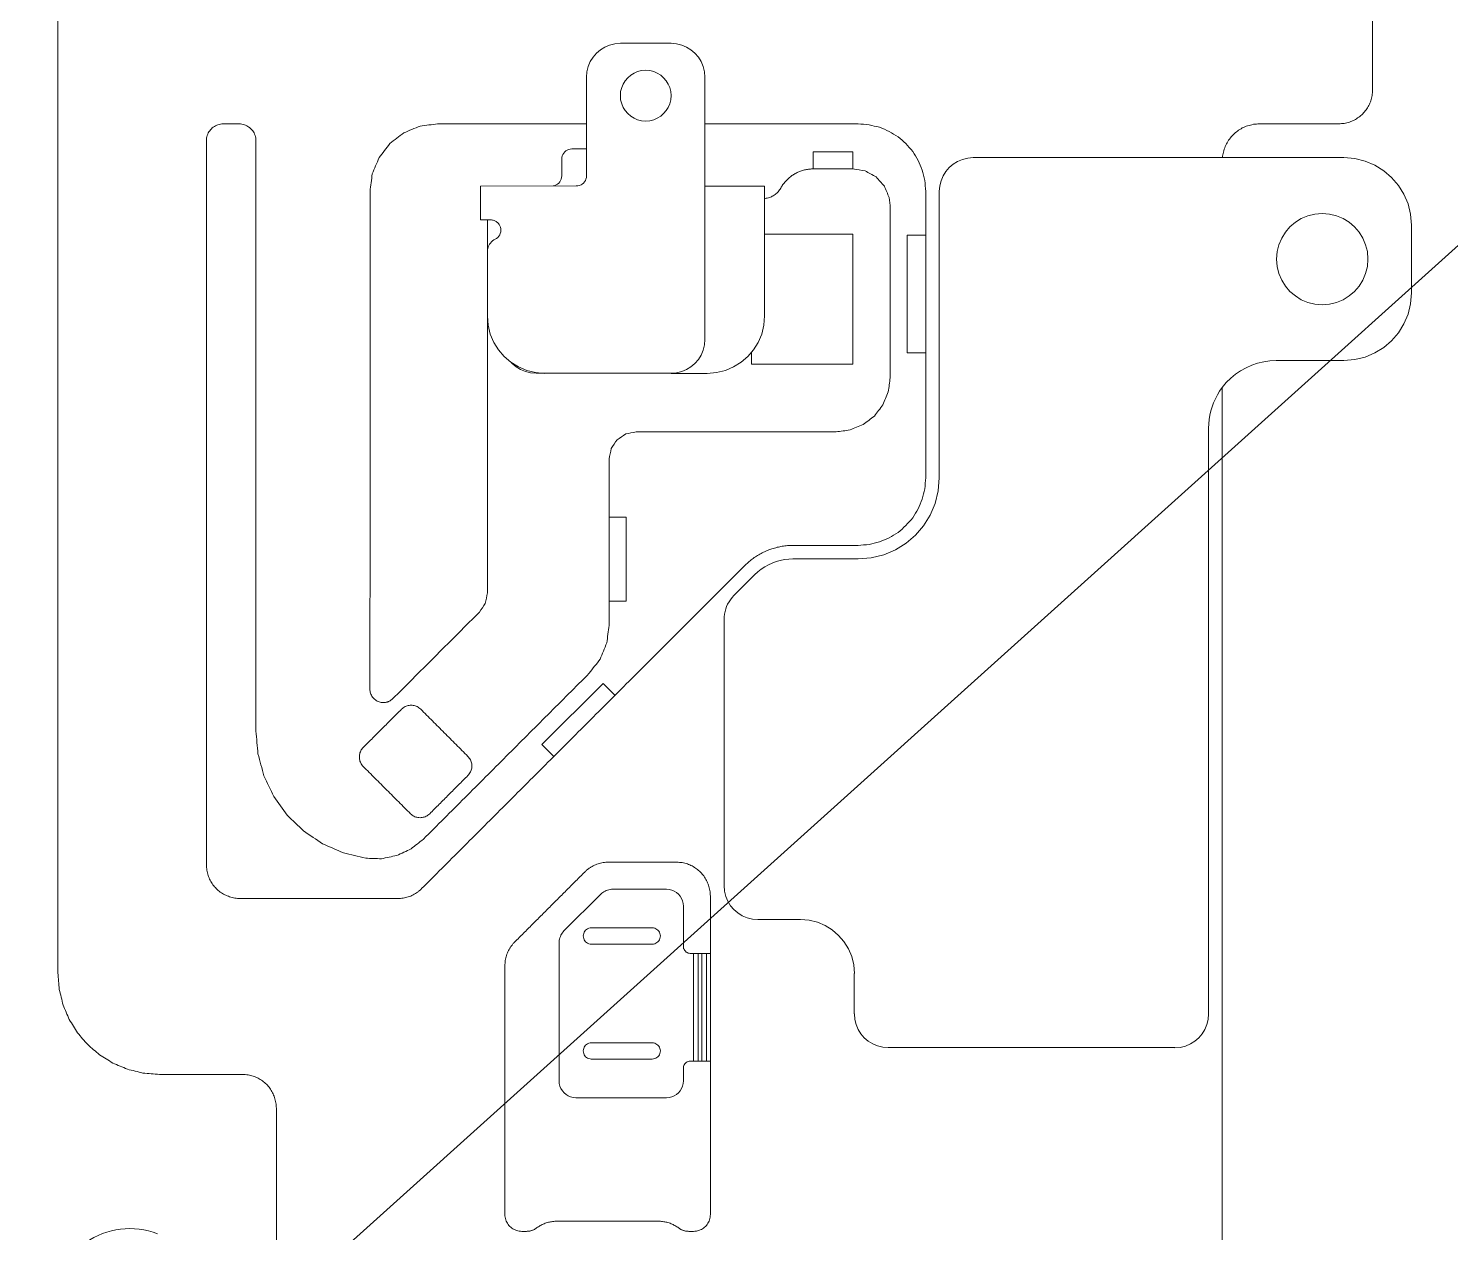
# Model space of a CAD drawing. Header units: millimetres. Extents: x 1863 to 2194, y 977 to 1295.
# Drawn here: x 1907.84 to 1928.87, y 999.12 to 1016.93 of the extents above; entities that cross this region are included whole.
import ezdxf

# ---------------------------------------------------------------- set-up
doc = ezdxf.new("R2010")
doc.units = ezdxf.units.MM
doc.layers.add('2', color=7, linetype='Continuous', true_color=0xffffff)
doc.layers.add('BMLJ', color=4, linetype='Continuous')
doc.layers.get('0').off()

# ---------------------------------------------------------------- blocks, each defined once
blk = doc.blocks.new('A$C1B9535D9')
at = {"layer": '2', "color": 35, "linetype": 'Continuous', "lineweight": 18}
for p, q in [((56.618, 28.413), (56.487, 28.332)), ((56.761, 28.474), (56.618, 28.413)), ((56.915, 28.511), (56.761, 28.474)), ((57.077, 28.525), (56.915, 28.511)), ((58.077, 28.525), (57.077, 28.525)), ((58.239, 28.511), (58.077, 28.525)), ((58.393, 28.474), (58.239, 28.511)), ((58.536, 28.413), (58.393, 28.474)), ((58.667, 28.332), (58.536, 28.413)), ((56.37, 28.231), (56.27, 28.115)), ((56.487, 28.332), (56.37, 28.231)), ((58.784, 28.231), (58.667, 28.332)), ((58.884, 28.115), (58.784, 28.231)), ((56.189, 27.984), (56.128, 27.84)), ((56.27, 28.115), (56.189, 27.984)), ((58.965, 27.984), (58.884, 28.115)), ((59.026, 27.84), (58.965, 27.984)), ((56.128, 27.84), (56.09, 27.686)), ((57.267, 27.805), (57.179, 27.75)), ((57.364, 27.846), (57.267, 27.805)), ((57.467, 27.872), (57.364, 27.846)), ((57.576, 27.881), (57.467, 27.872)), ((57.686, 27.872), (57.576, 27.881)), ((57.79, 27.846), (57.686, 27.872)), ((57.887, 27.805), (57.79, 27.846)), ((57.976, 27.75), (57.887, 27.805)), ((59.064, 27.686), (59.026, 27.84)), ((56.09, 27.686), (56.077, 27.524)), ((57.033, 27.604), (56.978, 27.515)), ((57.1, 27.682), (57.033, 27.604)), ((57.179, 27.75), (57.1, 27.682)), ((58.055, 27.682), (57.976, 27.75)), ((58.122, 27.604), (58.055, 27.682)), ((58.177, 27.515), (58.122, 27.604)), ((59.077, 27.524), (59.064, 27.686)), ((56.077, 27.524), (56.077, 22.042)), ((56.937, 27.418), (56.912, 27.314)), ((56.978, 27.515), (56.937, 27.418)), ((58.218, 27.418), (58.177, 27.515)), ((58.243, 27.314), (58.218, 27.418)), ((59.077, 26.524), (59.077, 27.524)), ((56.912, 27.314), (56.903, 27.205)), ((56.903, 27.205), (56.912, 27.096)), ((58.252, 27.205), (58.243, 27.314)), ((58.243, 27.096), (58.252, 27.205)), ((56.912, 27.096), (56.937, 26.992)), ((56.937, 26.992), (56.978, 26.895)), ((58.177, 26.895), (58.218, 26.992)), ((58.218, 26.992), (58.243, 27.096)), ((56.978, 26.895), (57.033, 26.807)), ((57.033, 26.807), (57.1, 26.728)), ((57.1, 26.728), (57.179, 26.66)), ((57.976, 26.66), (58.055, 26.728)), ((58.055, 26.728), (58.122, 26.807)), ((58.122, 26.807), (58.177, 26.895)), ((57.179, 26.66), (57.267, 26.605)), ((57.267, 26.605), (57.364, 26.564)), ((57.364, 26.564), (57.467, 26.538)), ((57.467, 26.538), (57.576, 26.529)), ((57.576, 26.529), (57.686, 26.538)), ((57.686, 26.538), (57.79, 26.564)), ((57.79, 26.564), (57.887, 26.605)), ((57.887, 26.605), (57.976, 26.66)), ((59.081, 26.431), (59.077, 26.524)), ((59.094, 26.339), (59.081, 26.431)), ((59.116, 26.249), (59.094, 26.339)), ((59.145, 26.162), (59.116, 26.249)), ((59.183, 26.078), (59.145, 26.162)), ((59.227, 25.998), (59.183, 26.078)), ((59.279, 25.922), (59.227, 25.998)), ((59.338, 25.851), (59.279, 25.922)), ((59.404, 25.785), (59.338, 25.851)), ((59.476, 25.726), (59.404, 25.785)), ((59.529, 25.688), (59.476, 25.726)), ((59.584, 25.655), (59.529, 25.688)), ((59.641, 25.625), (59.584, 25.655)), ((59.7, 25.599), (59.641, 25.625)), ((59.76, 25.576), (59.7, 25.599)), ((59.822, 25.558), (59.76, 25.576)), ((59.885, 25.544), (59.822, 25.558)), ((59.948, 25.533), (59.885, 25.544)), ((60.013, 25.527), (59.948, 25.533)), ((60.078, 25.525), (60.013, 25.527)), ((60.078, 25.525), (68.738, 25.525)), ((68.819, 25.518), (68.738, 25.525)), ((68.897, 25.5), (68.819, 25.518)), ((68.897, 25.5), (68.968, 25.469)), ((69.034, 25.429), (68.968, 25.469)), ((69.034, 25.429), (69.092, 25.379)), ((69.092, 25.379), (69.142, 25.321)), ((69.142, 25.321), (69.183, 25.255)), ((69.214, 25.183), (69.183, 25.255)), ((69.233, 25.106), (69.214, 25.183)), ((69.233, 25.106), (69.239, 25.026)), ((69.237, 25.026), (69.237, 20.787)), ((56.083, 21.962), (56.076, 22.042)), ((56.083, 21.962), (56.102, 21.885)), ((56.102, 21.885), (56.132, 21.813)), ((56.173, 21.748), (56.132, 21.813)), ((56.223, 21.69), (56.173, 21.748)), ((56.223, 21.69), (56.281, 21.64)), ((56.346, 21.599), (56.281, 21.64)), ((56.346, 21.599), (56.418, 21.569)), ((56.418, 21.569), (56.495, 21.55)), ((56.495, 21.55), (56.576, 21.543)), ((56.576, 21.543), (60.811, 21.543)), ((61.005, 21.527), (60.811, 21.543)), ((61.005, 21.527), (61.19, 21.482)), ((61.362, 21.409), (61.19, 21.482)), ((57.222, 21.066), (57.222, 21.342)), ((58.962, 21.342), (58.962, 21.066)), ((61.362, 21.409), (61.52, 21.311)), ((61.52, 21.311), (61.659, 21.191)), ((58.962, 21.066), (57.222, 21.066)), ((61.659, 21.191), (61.779, 21.051)), ((61.877, 20.894), (61.779, 21.051)), ((61.95, 20.721), (61.877, 20.894)), ((61.95, 20.721), (61.995, 20.537)), ((69.182, 20.558), (69.212, 20.629)), ((69.212, 20.629), (69.231, 20.706)), ((69.237, 20.787), (69.231, 20.706)), ((61.995, 20.537), (62.011, 20.342)), ((69.091, 20.434), (69.033, 20.384)), ((69.091, 20.434), (69.141, 20.492)), ((69.141, 20.492), (69.182, 20.558)), ((56.242, 20.266), (55.992, 20.266)), ((55.992, 20.266), (55.992, 19.675)), ((62.011, 19.378), (62.011, 20.342)), ((67.67, 20.133), (67.775, 20.198)), ((67.889, 20.247), (67.775, 20.198)), ((67.889, 20.247), (68.012, 20.277)), ((68.142, 20.288), (68.012, 20.277)), ((68.738, 20.285), (68.143, 20.285)), ((68.819, 20.294), (68.738, 20.288)), ((68.819, 20.294), (68.896, 20.313)), ((68.968, 20.343), (68.896, 20.313)), ((69.033, 20.384), (68.968, 20.343)), ((67.577, 20.053), (67.497, 19.96)), ((67.67, 20.133), (67.577, 20.053)), ((67.432, 19.855), (67.384, 19.74)), ((67.432, 19.855), (67.497, 19.96)), ((55.992, 19.675), (56.243, 19.675)), ((67.353, 19.617), (67.343, 19.488)), ((67.353, 19.617), (67.384, 19.74)), ((62.013, 19.316), (62.011, 19.378)), ((67.343, 18.859), (67.343, 19.488)), ((62.013, 19.316), (62.021, 19.253)), ((62.021, 19.253), (62.033, 19.191)), ((62.05, 19.131), (62.033, 19.191)), ((56.498, 18.96), (58.417, 18.96)), ((56.498, 18.076), (56.498, 18.96)), ((58.417, 18.96), (58.555, 18.949)), ((58.555, 18.949), (58.686, 18.917)), ((62.072, 19.073), (62.05, 19.131)), ((62.072, 19.073), (62.098, 19.016)), ((62.128, 18.961), (62.098, 19.016)), ((62.163, 18.909), (62.128, 18.961)), ((58.686, 18.917), (58.808, 18.865)), ((58.808, 18.865), (58.919, 18.796)), ((58.919, 18.796), (59.018, 18.711)), ((62.163, 18.909), (62.202, 18.86)), ((62.202, 18.86), (62.246, 18.812)), ((62.552, 18.505), (62.244, 18.811)), ((67.336, 18.778), (67.317, 18.701)), ((67.343, 18.859), (67.336, 18.778)), ((59.018, 18.711), (59.103, 18.613)), ((59.103, 18.613), (59.172, 18.501)), ((62.582, 18.479), (62.553, 18.506)), ((67.196, 18.506), (67.138, 18.456)), ((67.196, 18.506), (67.246, 18.564)), ((67.287, 18.63), (67.246, 18.564)), ((67.287, 18.63), (67.317, 18.701)), ((59.172, 18.501), (59.224, 18.379)), ((59.224, 18.379), (59.256, 18.249)), ((62.613, 18.454), (62.582, 18.479)), ((62.645, 18.433), (62.613, 18.454)), ((62.679, 18.413), (62.645, 18.433)), ((62.715, 18.397), (62.679, 18.413)), ((62.751, 18.384), (62.715, 18.397)), ((62.789, 18.374), (62.751, 18.384)), ((62.789, 18.374), (62.827, 18.366)), ((62.866, 18.362), (62.827, 18.366)), ((62.866, 18.362), (62.906, 18.36)), ((66.842, 18.36), (62.906, 18.36)), ((66.842, 18.36), (66.923, 18.367)), ((67, 18.386), (66.923, 18.367)), ((67.072, 18.416), (67, 18.386)), ((67.072, 18.416), (67.138, 18.456)), ((59.256, 18.249), (59.267, 18.111)), ((59.267, 18.111), (59.267, 17.576)), ((67.843, 17.858), (67.843, 18.158)), ((67.843, 18.098), (69.438, 18.098)), ((69.438, 18.158), (69.438, 17.858)), ((54.533, 17.93), (54.483, 17.871)), ((54.591, 17.98), (54.533, 17.93)), ((54.657, 18.02), (54.591, 17.98)), ((54.729, 18.051), (54.657, 18.02)), ((54.806, 18.07), (54.729, 18.051)), ((54.887, 18.076), (54.806, 18.07)), ((58.766, 18.076), (54.887, 18.076)), ((58.847, 18.07), (58.766, 18.076)), ((58.924, 18.051), (58.847, 18.07)), ((58.996, 18.02), (58.924, 18.051)), ((59.062, 17.98), (58.996, 18.02)), ((59.12, 17.93), (59.062, 17.98)), ((59.17, 17.871), (59.12, 17.93)), ((69.438, 18.03), (67.843, 18.03)), ((67.843, 17.978), (69.438, 17.978)), ((69.438, 17.91), (67.843, 17.91)), ((54.412, 17.734), (54.393, 17.657)), ((54.442, 17.806), (54.412, 17.734)), ((54.483, 17.871), (54.442, 17.806)), ((59.211, 17.806), (59.17, 17.871)), ((59.241, 17.734), (59.211, 17.806)), ((59.26, 17.657), (59.241, 17.734)), ((66.943, 17.657), (66.968, 17.686)), ((66.968, 17.686), (66.997, 17.711)), ((66.997, 17.711), (67.03, 17.731)), ((67.03, 17.731), (67.065, 17.747)), ((67.065, 17.747), (67.104, 17.756)), ((67.104, 17.756), (67.144, 17.759)), ((67.144, 17.759), (67.774, 17.759)), ((67.788, 17.77), (67.772, 17.764)), ((67.802, 17.778), (67.788, 17.77)), ((67.813, 17.788), (67.802, 17.778)), ((67.823, 17.8), (67.813, 17.788)), ((67.831, 17.813), (67.823, 17.8)), ((67.838, 17.827), (67.831, 17.813)), ((67.841, 17.842), (67.838, 17.827)), ((67.843, 17.858), (67.841, 17.842)), ((69.439, 17.842), (69.438, 17.858)), ((69.443, 17.827), (69.439, 17.842)), ((69.449, 17.813), (69.443, 17.827)), ((69.457, 17.8), (69.449, 17.813)), ((69.467, 17.788), (69.457, 17.8)), ((69.479, 17.778), (69.467, 17.788)), ((69.492, 17.77), (69.479, 17.778)), ((69.507, 17.764), (69.492, 17.77)), ((69.507, 17.759), (69.728, 17.759)), ((69.728, 17.759), (69.769, 17.756)), ((69.769, 17.756), (69.807, 17.747)), ((69.807, 17.747), (69.843, 17.731)), ((69.843, 17.731), (69.876, 17.711)), ((69.876, 17.711), (69.905, 17.686)), ((69.905, 17.686), (69.93, 17.657)), ((54.393, 17.657), (54.386, 17.576)), ((54.386, 17.576), (54.386, 16.827)), ((54.858, 17.423), (54.896, 17.466)), ((54.896, 17.466), (54.939, 17.504)), ((54.939, 17.504), (54.989, 17.534)), ((54.989, 17.534), (55.042, 17.557)), ((55.042, 17.557), (55.1, 17.571)), ((55.1, 17.571), (55.16, 17.576)), ((55.16, 17.576), (55.221, 17.571)), ((55.221, 17.571), (55.279, 17.557)), ((55.279, 17.557), (55.333, 17.534)), ((55.333, 17.534), (55.382, 17.504)), ((55.382, 17.504), (55.426, 17.466)), ((55.426, 17.466), (55.464, 17.423)), ((59.266, 17.576), (59.26, 17.657)), ((59.266, 15.711), (59.266, 17.576)), ((66.895, 17.509), (66.898, 17.55)), ((66.895, 16.715), (66.895, 17.509)), ((66.898, 17.55), (66.908, 17.588)), ((66.908, 17.588), (66.923, 17.624)), ((66.923, 17.624), (66.943, 17.657)), ((69.93, 17.657), (69.95, 17.624)), ((69.95, 17.624), (69.965, 17.588)), ((69.965, 17.588), (69.975, 17.55)), ((69.975, 17.55), (69.978, 17.509)), ((69.978, 17.509), (69.978, 16.17)), ((54.785, 17.201), (54.79, 17.262)), ((54.79, 17.262), (54.804, 17.32)), ((54.804, 17.32), (54.827, 17.373)), ((54.827, 17.373), (54.858, 17.423)), ((55.464, 17.423), (55.495, 17.373)), ((55.495, 17.373), (55.518, 17.32)), ((55.518, 17.32), (55.532, 17.262)), ((55.532, 17.262), (55.537, 17.201)), ((67.466, 17.298), (67.468, 17.317)), ((67.466, 16.397), (67.466, 17.298)), ((67.468, 17.317), (67.472, 17.336)), ((67.472, 17.336), (67.479, 17.353)), ((67.479, 17.353), (67.489, 17.368)), ((67.489, 17.368), (67.501, 17.382)), ((67.501, 17.382), (67.515, 17.394)), ((67.515, 17.394), (67.531, 17.404)), ((67.531, 17.404), (67.548, 17.412)), ((67.548, 17.412), (67.567, 17.416)), ((67.567, 17.416), (67.586, 17.418)), ((67.586, 17.418), (67.606, 17.416)), ((67.606, 17.416), (67.624, 17.412)), ((67.624, 17.412), (67.642, 17.404)), ((67.642, 17.404), (67.657, 17.394)), ((67.657, 17.394), (67.671, 17.382)), ((67.671, 17.382), (67.683, 17.368)), ((67.683, 17.368), (67.693, 17.353)), ((67.693, 17.353), (67.7, 17.336)), ((67.7, 17.336), (67.705, 17.317)), ((67.705, 17.317), (67.707, 17.298)), ((67.706, 17.298), (67.706, 16.397)), ((69.168, 17.317), (69.166, 17.298)), ((69.166, 17.298), (69.166, 16.397)), ((69.173, 17.336), (69.168, 17.317)), ((69.18, 17.353), (69.173, 17.336)), ((69.19, 17.368), (69.18, 17.353)), ((69.202, 17.382), (69.19, 17.368)), ((69.215, 17.394), (69.202, 17.382)), ((69.231, 17.404), (69.215, 17.394)), ((69.248, 17.412), (69.231, 17.404)), ((69.267, 17.416), (69.248, 17.412)), ((69.286, 17.418), (69.267, 17.416)), ((69.306, 17.416), (69.286, 17.418)), ((69.324, 17.412), (69.306, 17.416)), ((69.342, 17.404), (69.324, 17.412)), ((69.357, 17.394), (69.342, 17.404)), ((69.371, 17.382), (69.357, 17.394)), ((69.383, 17.368), (69.371, 17.382)), ((69.393, 17.353), (69.383, 17.368)), ((69.4, 17.336), (69.393, 17.353)), ((69.405, 17.317), (69.4, 17.336)), ((69.406, 17.298), (69.405, 17.317)), ((69.406, 16.397), (69.406, 17.298)), ((54.79, 17.14), (54.785, 17.201)), ((54.804, 17.082), (54.79, 17.14)), ((54.827, 17.029), (54.804, 17.082)), ((55.518, 17.082), (55.495, 17.029)), ((55.532, 17.14), (55.518, 17.082)), ((55.537, 17.201), (55.532, 17.14)), ((54.386, 16.827), (54.393, 16.745)), ((54.858, 16.98), (54.827, 17.029)), ((54.896, 16.936), (54.858, 16.98)), ((54.939, 16.899), (54.896, 16.936)), ((54.989, 16.868), (54.939, 16.899)), ((55.042, 16.846), (54.989, 16.868)), ((55.1, 16.831), (55.042, 16.846)), ((55.16, 16.827), (55.1, 16.831)), ((55.221, 16.831), (55.16, 16.827)), ((55.279, 16.846), (55.221, 16.831)), ((55.333, 16.868), (55.279, 16.846)), ((55.382, 16.899), (55.333, 16.868)), ((55.426, 16.936), (55.382, 16.899)), ((55.464, 16.98), (55.426, 16.936)), ((55.495, 17.029), (55.464, 16.98)), ((61.394, 16.66), (61.394, 16.911)), ((61.394, 16.911), (62.633, 16.911)), ((62.633, 16.911), (62.633, 16.66)), ((54.393, 16.745), (54.412, 16.668)), ((54.412, 16.668), (54.442, 16.596)), ((64.027, 16.747), (63.852, 16.571)), ((66.896, 16.695), (66.895, 16.715)), ((66.898, 16.675), (66.896, 16.695)), ((66.902, 16.656), (66.898, 16.675)), ((66.907, 16.637), (66.902, 16.656)), ((66.914, 16.619), (66.907, 16.637)), ((66.922, 16.601), (66.914, 16.619)), ((54.442, 16.596), (54.483, 16.531)), ((54.483, 16.531), (54.533, 16.472)), ((54.533, 16.472), (54.591, 16.422)), ((54.591, 16.422), (54.657, 16.382)), ((63.852, 16.571), (64.757, 15.664)), ((66.932, 16.584), (66.922, 16.601)), ((66.942, 16.568), (66.932, 16.584)), ((66.955, 16.552), (66.942, 16.568)), ((66.968, 16.538), (66.955, 16.552)), ((67.512, 15.993), (66.968, 16.538)), ((54.657, 16.382), (54.729, 16.351)), ((54.729, 16.351), (54.806, 16.332)), ((54.806, 16.332), (54.887, 16.326)), ((54.887, 16.326), (56.346, 16.326)), ((55.947, 16.11), (55.947, 16.326)), ((56.346, 16.326), (56.37, 16.324)), ((56.37, 16.324), (56.393, 16.318)), ((56.393, 16.318), (56.415, 16.309)), ((56.415, 16.309), (56.435, 16.297)), ((56.435, 16.297), (56.452, 16.282)), ((56.452, 16.282), (56.467, 16.264)), ((56.467, 16.264), (56.479, 16.245)), ((56.479, 16.245), (56.488, 16.223)), ((56.488, 16.223), (56.494, 16.2)), ((56.494, 16.2), (56.496, 16.175)), ((67.468, 16.378), (67.466, 16.397)), ((67.472, 16.359), (67.468, 16.378)), ((67.479, 16.342), (67.472, 16.359)), ((67.489, 16.327), (67.479, 16.342)), ((67.501, 16.313), (67.489, 16.327)), ((67.515, 16.301), (67.501, 16.313)), ((67.531, 16.291), (67.515, 16.301)), ((67.548, 16.284), (67.531, 16.291)), ((67.567, 16.28), (67.548, 16.284)), ((67.586, 16.278), (67.567, 16.28)), ((67.606, 16.28), (67.586, 16.278)), ((67.624, 16.284), (67.606, 16.28)), ((67.642, 16.291), (67.624, 16.284)), ((67.657, 16.301), (67.642, 16.291)), ((67.671, 16.313), (67.657, 16.301)), ((67.683, 16.327), (67.671, 16.313)), ((67.693, 16.342), (67.683, 16.327)), ((67.7, 16.359), (67.693, 16.342)), ((67.705, 16.378), (67.7, 16.359)), ((67.707, 16.397), (67.705, 16.378)), ((69.166, 16.397), (69.168, 16.378)), ((69.168, 16.378), (69.173, 16.359)), ((69.173, 16.359), (69.18, 16.342)), ((69.18, 16.342), (69.19, 16.327)), ((69.19, 16.327), (69.202, 16.313)), ((69.202, 16.313), (69.215, 16.301)), ((69.215, 16.301), (69.231, 16.291)), ((69.231, 16.291), (69.248, 16.284)), ((69.248, 16.284), (69.267, 16.28)), ((69.267, 16.28), (69.286, 16.278)), ((69.286, 16.278), (69.306, 16.28)), ((69.306, 16.28), (69.324, 16.284)), ((69.324, 16.284), (69.342, 16.291)), ((69.342, 16.291), (69.357, 16.301)), ((69.357, 16.301), (69.371, 16.313)), ((69.371, 16.313), (69.383, 16.327)), ((69.383, 16.327), (69.393, 16.342)), ((69.393, 16.342), (69.4, 16.359)), ((69.4, 16.359), (69.405, 16.378)), ((69.405, 16.378), (69.406, 16.397)), ((55.949, 16.086), (55.947, 16.11)), ((55.955, 16.062), (55.949, 16.086)), ((55.964, 16.041), (55.955, 16.062)), ((55.976, 16.021), (55.964, 16.041)), ((55.991, 16.004), (55.976, 16.021)), ((56.009, 15.989), (55.991, 16.004)), ((56.028, 15.977), (56.009, 15.989)), ((56.496, 16.175), (56.498, 14.76)), ((67.527, 15.98), (67.512, 15.993)), ((69.905, 15.994), (69.876, 15.969)), ((69.93, 16.023), (69.905, 15.994)), ((69.95, 16.055), (69.93, 16.023)), ((69.965, 16.091), (69.95, 16.055)), ((69.975, 16.129), (69.965, 16.091)), ((69.978, 16.17), (69.975, 16.129)), ((56.05, 15.967), (56.028, 15.977)), ((56.073, 15.962), (56.05, 15.967)), ((56.098, 15.96), (56.073, 15.962)), ((56.347, 15.96), (56.098, 15.96)), ((56.372, 15.958), (56.347, 15.96)), ((56.395, 15.952), (56.372, 15.958)), ((56.416, 15.943), (56.395, 15.952)), ((56.436, 15.931), (56.416, 15.943)), ((56.454, 15.916), (56.436, 15.931)), ((56.469, 15.898), (56.454, 15.916)), ((56.481, 15.879), (56.469, 15.898)), ((56.49, 15.857), (56.481, 15.879)), ((56.496, 15.834), (56.49, 15.857)), ((64.757, 15.664), (64.934, 15.841)), ((67.542, 15.968), (67.527, 15.98)), ((67.559, 15.957), (67.542, 15.968)), ((67.576, 15.948), (67.559, 15.957)), ((67.594, 15.939), (67.576, 15.948)), ((67.612, 15.933), (67.594, 15.939)), ((67.631, 15.927), (67.612, 15.933)), ((67.65, 15.924), (67.631, 15.927)), ((67.67, 15.921), (67.65, 15.924)), ((67.689, 15.92), (67.67, 15.921)), ((69.728, 15.92), (67.689, 15.92)), ((69.769, 15.924), (69.728, 15.92)), ((69.807, 15.933), (69.769, 15.924)), ((69.843, 15.948), (69.807, 15.933)), ((69.876, 15.969), (69.843, 15.948)), ((59.224, 15.442), (59.256, 15.572)), ((59.256, 15.572), (59.267, 15.711)), ((59.266, 15.581), (59.26, 15.5)), ((59.266, 15.704), (59.266, 15.581)), ((59.211, 15.351), (59.17, 15.285)), ((59.172, 15.319), (59.224, 15.442)), ((59.241, 15.423), (59.211, 15.351)), ((59.26, 15.5), (59.241, 15.423)), ((59.018, 15.109), (59.103, 15.208)), ((59.103, 15.208), (59.172, 15.319)), ((59.12, 15.227), (59.11, 15.218)), ((59.17, 15.285), (59.12, 15.227)), ((56.998, 14.923), (57, 14.935)), ((57, 14.935), (57.002, 14.948)), ((57.002, 14.948), (57.006, 14.96)), ((57.006, 14.96), (57.01, 14.971)), ((57.01, 14.971), (57.016, 14.982)), ((57.016, 14.982), (57.022, 14.992)), ((57.022, 14.992), (57.029, 15.002)), ((57.029, 15.002), (57.036, 15.011)), ((57.036, 15.011), (57.044, 15.019)), ((57.044, 15.019), (57.053, 15.027)), ((57.053, 15.027), (57.063, 15.034)), ((57.063, 15.034), (57.073, 15.04)), ((57.073, 15.04), (57.083, 15.045)), ((57.083, 15.045), (57.106, 15.054)), ((57.106, 15.054), (57.129, 15.059)), ((57.129, 15.059), (57.153, 15.06)), ((57.153, 15.06), (57.176, 15.057)), ((57.176, 15.057), (57.198, 15.051)), ((57.198, 15.051), (57.219, 15.042)), ((57.219, 15.042), (57.238, 15.029)), ((57.238, 15.029), (57.256, 15.014)), ((57.256, 15.014), (57.271, 14.996)), ((57.271, 14.996), (57.283, 14.974)), ((57.283, 14.974), (57.294, 14.954)), ((57.294, 14.954), (57.307, 14.936)), ((57.307, 14.936), (57.322, 14.919)), ((58.686, 14.903), (58.808, 14.955)), ((58.808, 14.955), (58.919, 15.024)), ((58.919, 15.024), (59.018, 15.109)), ((56.498, 14.76), (56.997, 14.76)), ((56.997, 14.91), (56.998, 14.923)), ((56.997, 14.76), (56.997, 14.91)), ((56.998, 14.86), (56.997, 14.86)), ((57.322, 14.919), (57.339, 14.904)), ((57.339, 14.904), (57.357, 14.891)), ((57.357, 14.891), (57.376, 14.88)), ((57.376, 14.88), (57.397, 14.871)), ((57.397, 14.871), (57.418, 14.865)), ((57.418, 14.865), (57.44, 14.861)), ((57.44, 14.861), (57.463, 14.86)), ((57.463, 14.86), (58.417, 14.86)), ((58.417, 14.86), (58.555, 14.871)), ((58.555, 14.871), (58.686, 14.903))]:
    blk.add_line(p, q, dxfattribs=at)
blk.add_arc((73.064, 9.574), 1.15, 159.1582, 270, dxfattribs=at)
for points, degree in [([(55.077, 27.95), (42.859, 27.95)], 1), ([(55.158, 27.943), (55.131, 27.946), (55.104, 27.948), (55.077, 27.95)], 3), ([(55.235, 27.924), (55.209, 27.931), (55.183, 27.937), (55.158, 27.943)], 3), ([(55.306, 27.894), (55.282, 27.904), (55.259, 27.914), (55.235, 27.924)], 3), ([(55.372, 27.853), (55.35, 27.867), (55.328, 27.88), (55.306, 27.894)], 3), ([(55.43, 27.803), (55.411, 27.82), (55.391, 27.837), (55.372, 27.853)], 3), ([(55.48, 27.745), (55.464, 27.764), (55.447, 27.784), (55.43, 27.803)], 3), ([(55.521, 27.679), (55.507, 27.701), (55.494, 27.723), (55.48, 27.745)], 3), ([(55.551, 27.608), (55.541, 27.631), (55.531, 27.655), (55.521, 27.679)], 3), ([(55.57, 27.531), (55.564, 27.556), (55.558, 27.582), (55.551, 27.608)], 3), ([(55.577, 27.45), (55.575, 27.477), (55.573, 27.504), (55.57, 27.531)], 3), ([(55.577, 26.276), (55.577, 27.45)], 1), ([(55.584, 26.187), (55.582, 26.216), (55.579, 26.246), (55.577, 26.276)], 3), ([(55.605, 26.102), (55.598, 26.13), (55.591, 26.158), (55.584, 26.187)], 3), ([(55.638, 26.023), (55.627, 26.049), (55.616, 26.076), (55.605, 26.102)], 3), ([(55.683, 25.951), (55.668, 25.975), (55.653, 25.999), (55.638, 26.023)], 3), ([(55.738, 25.887), (55.719, 25.908), (55.701, 25.93), (55.683, 25.951)], 3), ([(55.802, 25.832), (55.78, 25.851), (55.759, 25.869), (55.738, 25.887)], 3), ([(55.874, 25.788), (55.85, 25.802), (55.826, 25.817), (55.802, 25.832)], 3), ([(55.953, 25.754), (55.926, 25.765), (55.9, 25.777), (55.874, 25.788)], 3), ([(56.037, 25.734), (56.009, 25.74), (55.981, 25.747), (55.953, 25.754)], 3), ([(56.077, 25.73), (56.064, 25.731), (56.051, 25.732), (56.037, 25.734)], 3), ([(73.209, 25.726), (59.475, 25.726)], 1), ([(56.26, 21.291), (56.213, 21.271), (56.165, 21.251), (56.117, 21.231)], 3), ([(56.414, 21.329), (56.363, 21.317), (56.312, 21.304), (56.26, 21.291)], 3), ([(56.576, 21.342), (56.522, 21.338), (56.468, 21.334), (56.414, 21.329)], 3), ([(60.811, 21.342), (56.576, 21.342)], 1), ([(60.973, 21.329), (60.919, 21.334), (60.865, 21.338), (60.811, 21.342)], 3), ([(61.127, 21.291), (61.076, 21.304), (61.025, 21.317), (60.973, 21.329)], 3), ([(61.271, 21.231), (61.223, 21.251), (61.175, 21.271), (61.127, 21.291)], 3), ([(55.87, 21.049), (55.836, 21.011), (55.803, 20.972), (55.77, 20.933)], 3), ([(55.986, 21.149), (55.947, 21.116), (55.909, 21.083), (55.87, 21.049)], 3), ([(56.117, 21.231), (56.073, 21.204), (56.03, 21.176), (55.986, 21.149)], 3), ([(61.402, 21.149), (61.358, 21.176), (61.314, 21.204), (61.271, 21.231)], 3), ([(61.518, 21.049), (61.479, 21.083), (61.441, 21.116), (61.402, 21.149)], 3), ([(61.618, 20.933), (61.585, 20.972), (61.552, 21.011), (61.518, 21.049)], 3), ([(55.77, 20.933), (55.743, 20.889), (55.716, 20.846), (55.689, 20.802)], 3), ([(61.699, 20.802), (61.672, 20.846), (61.645, 20.889), (61.618, 20.933)], 3), ([(55.628, 20.658), (55.615, 20.607), (55.603, 20.556), (55.59, 20.505)], 3), ([(55.689, 20.802), (55.668, 20.754), (55.648, 20.706), (55.628, 20.658)], 3), ([(56.273, 20.447), (56.302, 20.501), (56.332, 20.554), (56.361, 20.607)], 3), ([(56.361, 20.607), (56.407, 20.648), (56.452, 20.689), (56.497, 20.73)], 3), ([(56.497, 20.73), (56.554, 20.754), (56.61, 20.778), (56.667, 20.801)], 3), ([(56.667, 20.801), (56.792, 20.817)], 1), ([(56.792, 20.817), (59.332, 20.817)], 1), ([(59.332, 20.817), (59.401, 20.807), (59.47, 20.798), (59.54, 20.788)], 3), ([(59.54, 20.788), (59.604, 20.762), (59.668, 20.735), (59.732, 20.709)], 3), ([(59.732, 20.709), (59.788, 20.666), (59.843, 20.624), (59.898, 20.582)], 3), ([(61.76, 20.658), (61.74, 20.706), (61.72, 20.754), (61.699, 20.802)], 3), ([(61.798, 20.505), (61.785, 20.556), (61.773, 20.607), (61.76, 20.658)], 3), ([(55.59, 20.505), (55.586, 20.451), (55.581, 20.396), (55.577, 20.342)], 3), ([(56.242, 20.266), (56.253, 20.327), (56.263, 20.387), (56.273, 20.447)], 3), ([(59.898, 20.582), (59.94, 20.527), (59.983, 20.471), (60.025, 20.416)], 3), ([(60.025, 20.416), (60.051, 20.352), (60.078, 20.287), (60.104, 20.223)], 3), ([(61.811, 20.342), (61.807, 20.396), (61.802, 20.451), (61.798, 20.505)], 3), ([(55.577, 20.342), (55.577, 18.076)], 1), ([(56.242, 19.681), (56.242, 20.266)], 1), ([(57.21, 20.266), (59.132, 20.266)], 1), ([(57.21, 18.96), (57.21, 20.266)], 1), ([(59.132, 20.266), (59.132, 18.766)], 1), ([(60.104, 20.223), (60.114, 20.154), (60.123, 20.085), (60.132, 20.017)], 3), ([(61.811, 19.378), (61.811, 20.342)], 1), ([(60.132, 20.017), (60.132, 17.06)], 1), ([(56.246, 19.621), (56.245, 19.641), (56.243, 19.661), (56.242, 19.681)], 3), ([(56.255, 19.563), (56.252, 19.582), (56.249, 19.602), (56.246, 19.621)], 3), ([(56.271, 19.506), (56.265, 19.525), (56.26, 19.544), (56.255, 19.563)], 3), ([(56.292, 19.452), (56.285, 19.47), (56.278, 19.488), (56.271, 19.506)], 3), ([(56.319, 19.401), (56.31, 19.418), (56.301, 19.435), (56.292, 19.452)], 3), ([(56.351, 19.352), (56.34, 19.368), (56.329, 19.384), (56.319, 19.401)], 3), ([(56.388, 19.307), (56.376, 19.322), (56.363, 19.337), (56.351, 19.352)], 3), ([(61.814, 19.299), (61.813, 19.325), (61.812, 19.352), (61.811, 19.378)], 3), ([(56.43, 19.266), (56.416, 19.28), (56.402, 19.293), (56.388, 19.307)], 3), ([(56.476, 19.229), (56.461, 19.242), (56.445, 19.254), (56.43, 19.266)], 3), ([(56.527, 19.198), (56.51, 19.208), (56.493, 19.219), (56.476, 19.229)], 3), ([(56.555, 19.181), (56.545, 19.186), (56.536, 19.192), (56.527, 19.198)], 3), ([(56.58, 19.161), (56.571, 19.167), (56.563, 19.174), (56.555, 19.181)], 3), ([(56.603, 19.139), (56.595, 19.146), (56.587, 19.153), (56.58, 19.161)], 3), ([(56.623, 19.114), (56.616, 19.122), (56.609, 19.13), (56.603, 19.139)], 3), ([(61.824, 19.221), (61.82, 19.247), (61.817, 19.273), (61.814, 19.299)], 3), ([(61.839, 19.144), (61.834, 19.169), (61.829, 19.195), (61.824, 19.221)], 3), ([(61.86, 19.068), (61.853, 19.094), (61.846, 19.119), (61.839, 19.144)], 3), ([(56.64, 19.088), (56.634, 19.097), (56.629, 19.105), (56.623, 19.114)], 3), ([(56.655, 19.06), (56.65, 19.069), (56.645, 19.078), (56.64, 19.088)], 3), ([(56.666, 19.03), (56.663, 19.04), (56.659, 19.05), (56.655, 19.06)], 3), ([(56.675, 18.999), (56.672, 19.01), (56.669, 19.02), (56.666, 19.03)], 3), ([(56.68, 18.968), (56.678, 18.978), (56.677, 18.989), (56.675, 18.999)], 3), ([(56.681, 18.96), (56.68, 18.963), (56.68, 18.965), (56.68, 18.968)], 3), ([(61.887, 18.995), (61.878, 19.02), (61.869, 19.044), (61.86, 19.068)], 3), ([(61.92, 18.924), (61.909, 18.948), (61.898, 18.972), (61.887, 18.995)], 3), ([(59.132, 18.766), (58.954, 18.766)], 1), ([(61.958, 18.856), (61.946, 18.879), (61.933, 18.901), (61.92, 18.924)], 3), ([(62.002, 18.791), (61.987, 18.812), (61.973, 18.834), (61.958, 18.856)], 3), ([(62.051, 18.729), (62.034, 18.749), (62.018, 18.77), (62.002, 18.791)], 3), ([(62.104, 18.671), (62.086, 18.69), (62.068, 18.709), (62.051, 18.729)], 3), ([(66.886, 13.888), (62.104, 18.671)], 1), ([(66.765, 18.102), (66.743, 18.089), (66.721, 18.075), (66.699, 18.062)], 3), ([(66.837, 18.132), (66.813, 18.122), (66.789, 18.112), (66.765, 18.102)], 3), ([(66.914, 18.151), (66.888, 18.145), (66.862, 18.139), (66.837, 18.132)], 3), ([(66.995, 18.158), (66.968, 18.156), (66.941, 18.154), (66.914, 18.151)], 3), ([(71.704, 18.158), (66.995, 18.158)], 1), ([(71.744, 18.155), (71.731, 18.156), (71.717, 18.157), (71.704, 18.158)], 3), ([(71.783, 18.145), (71.77, 18.148), (71.757, 18.152), (71.744, 18.155)], 3), ([(71.819, 18.13), (71.807, 18.135), (71.795, 18.14), (71.783, 18.145)], 3), ([(71.851, 18.11), (71.84, 18.117), (71.83, 18.124), (71.819, 18.13)], 3), ([(71.88, 18.085), (71.871, 18.094), (71.861, 18.102), (71.851, 18.11)], 3), ([(71.905, 18.056), (71.897, 18.066), (71.889, 18.076), (71.88, 18.085)], 3), ([(66.551, 17.888), (66.541, 17.865), (66.531, 17.841), (66.52, 17.817)], 3), ([(66.591, 17.954), (66.578, 17.932), (66.564, 17.91), (66.551, 17.888)], 3), ([(66.641, 18.012), (66.625, 17.993), (66.608, 17.973), (66.591, 17.954)], 3), ([(66.699, 18.062), (66.68, 18.045), (66.661, 18.029), (66.641, 18.012)], 3), ([(71.926, 18.024), (71.919, 18.035), (71.912, 18.046), (71.905, 18.056)], 3), ([(71.941, 17.988), (71.936, 18), (71.931, 18.012), (71.926, 18.024)], 3), ([(71.95, 17.95), (71.947, 17.963), (71.944, 17.975), (71.941, 17.988)], 3), ([(71.954, 17.91), (71.952, 17.923), (71.951, 17.936), (71.95, 17.95)], 3), ([(71.954, 17.837), (71.954, 17.91)], 1), ([(66.501, 17.74), (66.499, 17.713), (66.497, 17.686), (66.495, 17.659)], 3), ([(66.52, 17.817), (66.514, 17.791), (66.508, 17.766), (66.501, 17.74)], 3), ([(71.885, 17.661), (71.891, 17.67), (71.897, 17.679), (71.904, 17.688)], 3), ([(71.904, 17.688), (71.907, 17.692), (71.91, 17.697), (71.913, 17.701)], 3), ([(71.913, 17.701), (71.916, 17.706), (71.918, 17.71), (71.921, 17.715)], 3), ([(71.921, 17.715), (71.924, 17.719), (71.926, 17.724), (71.929, 17.729)], 3), ([(71.929, 17.729), (71.931, 17.734), (71.933, 17.739), (71.935, 17.744)], 3), ([(71.935, 17.744), (71.937, 17.749), (71.939, 17.753), (71.941, 17.758)], 3), ([(71.941, 17.758), (71.942, 17.764), (71.944, 17.769), (71.945, 17.774)], 3), ([(71.945, 17.774), (71.947, 17.779), (71.948, 17.784), (71.949, 17.789)], 3), ([(71.949, 17.789), (71.95, 17.795), (71.951, 17.8), (71.951, 17.805)], 3), ([(71.951, 17.805), (71.952, 17.81), (71.952, 17.816), (71.953, 17.821)], 3), ([(71.953, 17.821), (71.953, 17.826), (71.953, 17.832), (71.954, 17.837)], 3), ([(66.495, 17.659), (66.495, 16.653)], 1), ([(71.808, 17.452), (71.81, 17.463), (71.811, 17.474), (71.813, 17.484)], 3), ([(71.813, 17.484), (71.815, 17.495), (71.818, 17.505), (71.82, 17.515)], 3), ([(71.82, 17.515), (71.823, 17.526), (71.826, 17.536), (71.829, 17.546)], 3), ([(71.829, 17.546), (71.833, 17.556), (71.837, 17.566), (71.841, 17.576)], 3), ([(71.841, 17.576), (71.845, 17.586), (71.849, 17.596), (71.854, 17.605)], 3), ([(71.854, 17.605), (71.859, 17.615), (71.863, 17.624), (71.868, 17.634)], 3), ([(71.868, 17.634), (71.874, 17.643), (71.88, 17.652), (71.885, 17.661)], 3), ([(71.804, 17.388), (71.804, 17.399), (71.804, 17.41), (71.805, 17.42)], 3), ([(71.804, 15.89), (71.804, 17.388)], 1), ([(71.805, 17.42), (71.806, 17.431), (71.807, 17.442), (71.808, 17.452)], 3), ([(60.132, 17.06), (60.142, 17.009), (60.153, 16.958), (60.163, 16.907)], 3), ([(60.163, 16.907), (60.192, 16.864), (60.221, 16.82), (60.249, 16.777)], 3), ([(60.249, 16.777), (60.292, 16.748), (60.336, 16.72), (60.379, 16.691)], 3), ([(60.379, 16.691), (60.43, 16.681), (60.481, 16.67), (60.532, 16.66)], 3), ([(60.532, 16.66), (62.993, 16.66)], 1), ([(62.993, 16.66), (63.08, 16.648), (63.166, 16.637), (63.253, 16.626)], 3), ([(63.253, 16.626), (63.333, 16.592), (63.413, 16.559), (63.494, 16.526)], 3), ([(66.495, 16.653), (66.495, 16.639), (66.496, 16.626), (66.496, 16.613)], 3), ([(66.496, 16.613), (66.498, 16.6), (66.5, 16.587), (66.501, 16.574)], 3), ([(63.494, 16.526), (63.563, 16.473), (63.632, 16.42), (63.701, 16.367)], 3), ([(66.501, 16.574), (66.504, 16.561), (66.506, 16.548), (66.509, 16.535)], 3), ([(66.509, 16.535), (66.512, 16.522), (66.516, 16.51), (66.519, 16.497)], 3), ([(66.519, 16.497), (66.524, 16.485), (66.528, 16.473), (66.533, 16.461)], 3), ([(66.533, 16.461), (66.538, 16.449), (66.544, 16.437), (66.549, 16.425)], 3), ([(66.549, 16.425), (66.555, 16.414), (66.562, 16.402), (66.568, 16.391)], 3), ([(55.577, 16.326), (55.577, 14.124)], 1), ([(63.701, 16.367), (66.155, 13.914)], 1), ([(66.568, 16.391), (66.575, 16.38), (66.583, 16.369), (66.59, 16.358)], 3), ([(66.59, 16.358), (66.598, 16.348), (66.606, 16.338), (66.614, 16.328)], 3), ([(66.614, 16.328), (66.623, 16.318), (66.632, 16.308), (66.641, 16.299)], 3), ([(66.641, 16.299), (67.675, 15.265)], 1), ([(71.805, 15.858), (71.804, 15.868), (71.804, 15.879), (71.804, 15.89)], 3), ([(71.808, 15.825), (71.807, 15.836), (71.806, 15.847), (71.805, 15.858)], 3), ([(71.813, 15.793), (71.811, 15.804), (71.81, 15.815), (71.808, 15.825)], 3), ([(71.82, 15.762), (71.818, 15.773), (71.815, 15.783), (71.813, 15.793)], 3), ([(71.829, 15.731), (71.826, 15.742), (71.823, 15.752), (71.82, 15.762)], 3), ([(71.841, 15.701), (71.837, 15.711), (71.833, 15.721), (71.829, 15.731)], 3), ([(71.854, 15.672), (71.849, 15.682), (71.845, 15.692), (71.841, 15.701)], 3), ([(71.868, 15.643), (71.863, 15.653), (71.859, 15.662), (71.854, 15.672)], 3), ([(71.885, 15.616), (71.88, 15.625), (71.874, 15.634), (71.868, 15.643)], 3), ([(71.904, 15.589), (71.897, 15.598), (71.891, 15.607), (71.885, 15.616)], 3), ([(71.913, 15.576), (71.91, 15.58), (71.907, 15.585), (71.904, 15.589)], 3), ([(71.921, 15.562), (71.918, 15.567), (71.916, 15.571), (71.913, 15.576)], 3), ([(71.929, 15.548), (71.926, 15.553), (71.924, 15.557), (71.921, 15.562)], 3), ([(71.935, 15.533), (71.933, 15.538), (71.931, 15.543), (71.929, 15.548)], 3), ([(71.941, 15.518), (71.939, 15.523), (71.937, 15.528), (71.935, 15.533)], 3), ([(71.945, 15.503), (71.944, 15.508), (71.942, 15.513), (71.941, 15.518)], 3), ([(71.949, 15.488), (71.948, 15.493), (71.947, 15.498), (71.945, 15.503)], 3), ([(71.951, 15.472), (71.951, 15.477), (71.95, 15.482), (71.949, 15.488)], 3), ([(71.95, 15.328), (71.951, 15.342), (71.952, 15.355), (71.954, 15.369)], 3), ([(71.953, 15.456), (71.952, 15.461), (71.952, 15.466), (71.951, 15.472)], 3), ([(71.954, 15.44), (71.953, 15.445), (71.953, 15.451), (71.953, 15.456)], 3), ([(71.954, 15.369), (71.954, 15.44)], 1), ([(67.675, 15.265), (67.685, 15.256), (67.694, 15.247), (67.704, 15.238)], 3), ([(67.704, 15.238), (67.714, 15.23), (67.725, 15.222), (67.735, 15.214)], 3), ([(67.735, 15.214), (67.746, 15.206), (67.757, 15.199), (67.768, 15.192)], 3), ([(67.768, 15.192), (67.779, 15.186), (67.79, 15.179), (67.802, 15.173)], 3), ([(67.802, 15.173), (67.814, 15.167), (67.825, 15.162), (67.837, 15.157)], 3), ([(67.837, 15.157), (67.849, 15.152), (67.862, 15.148), (67.874, 15.143)], 3), ([(67.874, 15.143), (67.886, 15.14), (67.899, 15.136), (67.911, 15.133)], 3), ([(71.783, 15.132), (71.795, 15.137), (71.807, 15.142), (71.819, 15.147)], 3), ([(71.819, 15.147), (71.83, 15.153), (71.84, 15.16), (71.851, 15.167)], 3), ([(71.851, 15.167), (71.861, 15.175), (71.871, 15.184), (71.88, 15.192)], 3), ([(71.88, 15.192), (71.889, 15.202), (71.897, 15.211), (71.905, 15.221)], 3), ([(71.905, 15.221), (71.912, 15.232), (71.919, 15.243), (71.926, 15.254)], 3), ([(71.926, 15.254), (71.931, 15.266), (71.936, 15.278), (71.941, 15.289)], 3), ([(71.941, 15.289), (71.944, 15.302), (71.947, 15.315), (71.95, 15.328)], 3), ([(67.911, 15.133), (67.924, 15.13), (67.937, 15.128), (67.95, 15.125)], 3), ([(67.95, 15.125), (67.963, 15.124), (67.976, 15.122), (67.989, 15.121)], 3), ([(67.989, 15.121), (68.002, 15.12), (68.015, 15.12), (68.028, 15.119)], 3), ([(68.028, 15.119), (71.704, 15.119)], 1), ([(71.704, 15.119), (71.717, 15.12), (71.731, 15.121), (71.744, 15.122)], 3), ([(71.744, 15.122), (71.757, 15.125), (71.77, 15.129), (71.783, 15.132)], 3), ([(62.514, 14.86), (56.998, 14.86)], 1), ([(62.668, 14.829), (62.616, 14.84), (62.565, 14.85), (62.514, 14.86)], 3), ([(62.797, 14.743), (62.754, 14.772), (62.711, 14.8), (62.668, 14.829)], 3), ([(64.076, 13.464), (62.797, 14.743)], 1), ([(64.93, 14.572), (64.232, 13.874)], 1), ([(64.955, 14.593), (64.947, 14.586), (64.938, 14.579), (64.93, 14.572)], 3), ([(64.982, 14.609), (64.973, 14.604), (64.964, 14.598), (64.955, 14.593)], 3), ([(65.011, 14.621), (65.002, 14.617), (64.992, 14.613), (64.982, 14.609)], 3), ([(65.041, 14.628), (65.031, 14.626), (65.021, 14.624), (65.011, 14.621)], 3), ([(65.072, 14.631), (65.062, 14.63), (65.052, 14.629), (65.041, 14.628)], 3), ([(65.103, 14.628), (65.092, 14.629), (65.082, 14.63), (65.072, 14.631)], 3), ([(65.133, 14.621), (65.123, 14.624), (65.113, 14.626), (65.103, 14.628)], 3), ([(65.161, 14.609), (65.152, 14.613), (65.142, 14.617), (65.133, 14.621)], 3), ([(65.188, 14.593), (65.179, 14.598), (65.17, 14.604), (65.161, 14.609)], 3), ([(65.213, 14.572), (65.205, 14.579), (65.197, 14.586), (65.188, 14.593)], 3), ([(65.779, 14.007), (65.213, 14.572)], 1), ([(55.577, 14.124), (55.588, 14.038), (55.599, 13.952), (55.61, 13.866)], 3), ([(65.8, 13.982), (65.793, 13.99), (65.786, 13.998), (65.779, 14.007)], 3), ([(65.816, 13.954), (65.811, 13.964), (65.806, 13.973), (65.8, 13.982)], 3), ([(65.828, 13.925), (65.824, 13.935), (65.82, 13.945), (65.816, 13.954)], 3), ([(65.835, 13.895), (65.833, 13.905), (65.83, 13.915), (65.828, 13.925)], 3), ([(65.837, 13.865), (65.837, 13.875), (65.836, 13.885), (65.835, 13.895)], 3), ([(66.155, 13.914), (66.202, 13.853), (66.25, 13.792), (66.298, 13.732)], 3), ([(66.913, 13.859), (66.904, 13.869), (66.895, 13.879), (66.886, 13.888)], 3), ([(55.61, 13.866), (55.644, 13.785), (55.677, 13.705), (55.71, 13.624)], 3), ([(64.176, 13.763), (64.175, 13.753), (64.174, 13.742), (64.173, 13.732)], 3), ([(64.173, 13.732), (64.174, 13.722), (64.175, 13.712), (64.176, 13.702)], 3), ([(64.183, 13.793), (64.18, 13.783), (64.178, 13.773), (64.176, 13.763)], 3), ([(64.176, 13.702), (64.178, 13.692), (64.18, 13.682), (64.183, 13.672)], 3), ([(64.195, 13.822), (64.191, 13.812), (64.187, 13.802), (64.183, 13.793)], 3), ([(64.183, 13.672), (64.187, 13.662), (64.191, 13.652), (64.195, 13.643)], 3), ([(64.211, 13.849), (64.206, 13.84), (64.2, 13.831), (64.195, 13.822)], 3), ([(64.232, 13.874), (64.225, 13.865), (64.218, 13.857), (64.211, 13.849)], 3), ([(65.081, 13.026), (65.779, 13.724)], 1), ([(65.779, 13.724), (65.786, 13.732), (65.793, 13.74), (65.8, 13.748)], 3), ([(65.8, 13.748), (65.806, 13.757), (65.811, 13.766), (65.816, 13.775)], 3), ([(65.816, 13.775), (65.82, 13.785), (65.824, 13.794), (65.828, 13.804)], 3), ([(65.828, 13.804), (65.83, 13.814), (65.833, 13.824), (65.835, 13.834)], 3), ([(65.835, 13.834), (65.836, 13.844), (65.837, 13.854), (65.837, 13.865)], 3), ([(66.298, 13.732), (66.331, 13.661), (66.364, 13.591), (66.396, 13.52)], 3), ([(66.937, 13.828), (66.929, 13.839), (66.921, 13.849), (66.913, 13.859)], 3), ([(66.959, 13.796), (66.952, 13.807), (66.945, 13.818), (66.937, 13.828)], 3), ([(66.978, 13.762), (66.972, 13.773), (66.966, 13.785), (66.959, 13.796)], 3), ([(66.995, 13.727), (66.989, 13.738), (66.984, 13.75), (66.978, 13.762)], 3), ([(67.008, 13.69), (67.004, 13.702), (66.999, 13.714), (66.995, 13.727)], 3), ([(67.019, 13.653), (67.015, 13.665), (67.012, 13.678), (67.008, 13.69)], 3), ([(55.71, 13.624), (55.763, 13.555), (55.816, 13.486), (55.87, 13.418)], 3), ([(64.086, 13.452), (64.083, 13.456), (64.079, 13.46), (64.076, 13.464)], 3), ([(64.195, 13.643), (64.2, 13.634), (64.206, 13.625), (64.211, 13.616)], 3), ([(64.211, 13.616), (64.218, 13.607), (64.225, 13.599), (64.232, 13.591)], 3), ([(64.232, 13.591), (64.797, 13.026)], 1), ([(66.396, 13.52), (66.412, 13.445), (66.428, 13.369), (66.444, 13.293)], 3), ([(67.027, 13.614), (67.024, 13.627), (67.022, 13.64), (67.019, 13.653)], 3), ([(67.031, 13.575), (67.03, 13.588), (67.028, 13.601), (67.027, 13.614)], 3), ([(67.033, 13.536), (67.032, 13.549), (67.032, 13.562), (67.031, 13.575)], 3), ([(67.033, 11.206), (67.033, 13.536)], 1), ([(55.87, 13.418), (55.939, 13.364), (56.008, 13.311), (56.077, 13.258)], 3), ([(56.077, 13.258), (56.157, 13.225), (56.237, 13.191), (56.318, 13.158)], 3), ([(64.096, 13.44), (64.093, 13.444), (64.09, 13.448), (64.086, 13.452)], 3), ([(64.105, 13.427), (64.102, 13.432), (64.099, 13.436), (64.096, 13.44)], 3), ([(64.112, 13.414), (64.11, 13.418), (64.107, 13.423), (64.105, 13.427)], 3), ([(64.119, 13.4), (64.117, 13.404), (64.115, 13.409), (64.112, 13.414)], 3), ([(64.112, 13.231), (64.116, 13.241), (64.12, 13.25), (64.124, 13.26)], 3), ([(64.125, 13.385), (64.123, 13.39), (64.121, 13.395), (64.119, 13.4)], 3), ([(64.124, 13.26), (64.127, 13.27), (64.129, 13.28), (64.132, 13.291)], 3), ([(64.129, 13.37), (64.127, 13.375), (64.126, 13.38), (64.125, 13.385)], 3), ([(64.132, 13.355), (64.131, 13.36), (64.13, 13.365), (64.129, 13.37)], 3), ([(64.134, 13.339), (64.133, 13.344), (64.133, 13.35), (64.132, 13.355)], 3), ([(64.132, 13.291), (64.133, 13.302), (64.134, 13.313), (64.135, 13.323)], 3), ([(64.135, 13.323), (64.134, 13.329), (64.134, 13.334), (64.134, 13.339)], 3), ([(66.444, 13.293), (66.441, 13.216), (66.439, 13.138), (66.436, 13.061)], 3), ([(56.318, 13.158), (56.404, 13.147), (56.49, 13.136), (56.576, 13.125)], 3), ([(56.576, 13.125), (62.307, 13.125)], 1), ([(62.307, 13.125), (63.935, 13.123)], 1), ([(63.935, 13.123), (63.945, 13.124), (63.956, 13.125), (63.967, 13.125)], 3), ([(63.967, 13.125), (63.977, 13.128), (63.988, 13.13), (63.998, 13.133)], 3), ([(63.998, 13.133), (64.007, 13.137), (64.017, 13.141), (64.026, 13.145)], 3), ([(64.026, 13.145), (64.035, 13.151), (64.044, 13.156), (64.053, 13.161)], 3), ([(64.053, 13.161), (64.06, 13.168), (64.068, 13.175), (64.076, 13.181)], 3), ([(64.076, 13.181), (64.083, 13.189), (64.089, 13.197), (64.096, 13.205)], 3), ([(64.096, 13.205), (64.101, 13.213), (64.107, 13.222), (64.112, 13.231)], 3), ([(66.436, 13.061), (66.41, 12.951), (66.384, 12.841), (66.357, 12.732)], 3), ([(64.797, 13.026), (64.805, 13.019), (64.814, 13.012), (64.822, 13.004)], 3), ([(64.822, 13.004), (64.831, 12.999), (64.84, 12.993), (64.849, 12.988)], 3), ([(64.849, 12.988), (64.859, 12.984), (64.869, 12.98), (64.878, 12.976)], 3), ([(64.878, 12.976), (64.888, 12.974), (64.898, 12.971), (64.908, 12.969)], 3), ([(64.908, 12.969), (64.919, 12.968), (64.929, 12.967), (64.939, 12.967)], 3), ([(64.939, 12.967), (64.949, 12.967), (64.96, 12.968), (64.97, 12.969)], 3), ([(64.97, 12.969), (64.98, 12.971), (64.99, 12.974), (65, 12.976)], 3), ([(65, 12.976), (65.01, 12.98), (65.019, 12.984), (65.029, 12.988)], 3), ([(65.029, 12.988), (65.038, 12.993), (65.047, 12.999), (65.056, 13.004)], 3), ([(65.056, 13.004), (65.065, 13.012), (65.073, 13.019), (65.081, 13.026)], 3), ([(66.357, 12.732), (66.312, 12.629), (66.267, 12.526), (66.222, 12.423)], 3), ([(66.222, 12.423), (66.159, 12.329), (66.096, 12.236), (66.033, 12.142)], 3), ([(66.033, 12.142), (65.955, 12.062), (65.877, 11.981), (65.798, 11.9)], 3), ([(65.798, 11.9), (65.707, 11.834), (65.615, 11.768), (65.524, 11.702)], 3), ([(65.524, 11.702), (65.422, 11.654), (65.321, 11.605), (65.219, 11.557)], 3), ([(69.729, 11.536), (69.746, 11.555), (69.762, 11.575), (69.779, 11.594)], 3), ([(69.779, 11.594), (69.798, 11.611), (69.818, 11.628), (69.837, 11.644)], 3), ([(69.837, 11.644), (69.859, 11.658), (69.881, 11.671), (69.903, 11.685)], 3), ([(69.903, 11.685), (69.927, 11.695), (69.951, 11.705), (69.975, 11.715)], 3), ([(69.975, 11.715), (70, 11.721), (70.026, 11.728), (70.052, 11.734)], 3), ([(70.052, 11.734), (70.079, 11.736), (70.106, 11.738), (70.133, 11.741)], 3), ([(70.133, 11.741), (73.114, 11.741)], 1), ([(55.65, 11.365), (55.642, 11.355), (55.633, 11.345), (55.625, 11.335)], 3), ([(55.679, 11.39), (55.669, 11.381), (55.66, 11.373), (55.65, 11.365)], 3), ([(55.712, 11.41), (55.701, 11.403), (55.69, 11.396), (55.679, 11.39)], 3), ([(55.748, 11.425), (55.736, 11.42), (55.724, 11.415), (55.712, 11.41)], 3), ([(55.786, 11.435), (55.773, 11.432), (55.761, 11.428), (55.748, 11.425)], 3), ([(55.827, 11.438), (55.813, 11.437), (55.8, 11.436), (55.786, 11.435)], 3), ([(64.557, 11.438), (55.827, 11.438)], 1), ([(64.893, 11.468), (64.781, 11.458), (64.669, 11.448), (64.557, 11.438)], 3), ([(65.219, 11.557), (65.111, 11.527), (65.002, 11.497), (64.893, 11.468)], 3), ([(69.639, 11.322), (69.645, 11.347), (69.651, 11.373), (69.658, 11.399)], 3), ([(69.658, 11.399), (69.668, 11.423), (69.678, 11.446), (69.688, 11.47)], 3), ([(69.688, 11.47), (69.702, 11.492), (69.715, 11.514), (69.729, 11.536)], 3), ([(55.58, 11.228), (55.579, 11.215), (55.578, 11.201), (55.577, 11.187)], 3), ([(55.577, 11.187), (55.577, 10.955)], 1), ([(55.59, 11.267), (55.587, 11.254), (55.583, 11.241), (55.58, 11.228)], 3), ([(55.605, 11.303), (55.6, 11.291), (55.595, 11.279), (55.59, 11.267)], 3), ([(55.625, 11.335), (55.618, 11.324), (55.612, 11.314), (55.605, 11.303)], 3), ([(67.026, 11.125), (67.029, 11.152), (67.031, 11.179), (67.033, 11.206)], 3), ([(69.632, 11.24), (69.634, 11.267), (69.637, 11.294), (69.639, 11.322)], 3), ([(69.632, 10.011), (69.632, 11.24)], 1), ([(55.577, 10.955), (55.578, 10.942), (55.579, 10.928), (55.58, 10.915)], 3), ([(66.936, 10.91), (66.95, 10.932), (66.963, 10.954), (66.977, 10.976)], 3), ([(66.977, 10.976), (66.987, 11), (66.997, 11.024), (67.007, 11.048)], 3), ([(67.007, 11.048), (67.014, 11.073), (67.02, 11.099), (67.026, 11.125)], 3), ([(55.58, 10.915), (55.583, 10.902), (55.587, 10.889), (55.59, 10.876)], 3), ([(55.59, 10.876), (55.595, 10.864), (55.6, 10.852), (55.605, 10.84)], 3), ([(55.605, 10.84), (55.612, 10.83), (55.618, 10.819), (55.625, 10.808)], 3), ([(55.625, 10.808), (55.633, 10.798), (55.642, 10.788), (55.65, 10.779)], 3), ([(55.65, 10.779), (55.66, 10.77), (55.669, 10.762), (55.679, 10.754)], 3), ([(55.679, 10.754), (55.69, 10.747), (55.701, 10.74), (55.712, 10.733)], 3), ([(55.712, 10.733), (55.724, 10.728), (55.736, 10.723), (55.748, 10.718)], 3), ([(66.614, 10.712), (66.639, 10.718), (66.665, 10.724), (66.691, 10.731)], 3), ([(66.691, 10.731), (66.714, 10.741), (66.738, 10.751), (66.762, 10.761)], 3), ([(66.762, 10.761), (66.784, 10.775), (66.806, 10.788), (66.828, 10.802)], 3), ([(66.828, 10.802), (66.847, 10.819), (66.867, 10.835), (66.886, 10.852)], 3), ([(66.886, 10.852), (66.903, 10.871), (66.92, 10.891), (66.936, 10.91)], 3), ([(55.748, 10.718), (55.761, 10.715), (55.773, 10.712), (55.786, 10.709)], 3), ([(55.786, 10.709), (55.8, 10.707), (55.813, 10.706), (55.827, 10.705)], 3), ([(55.827, 10.705), (66.533, 10.705)], 1), ([(66.533, 10.705), (66.56, 10.707), (66.587, 10.71), (66.614, 10.712)], 3), ([(69.613, 9.767), (69.619, 9.849), (69.626, 9.93), (69.632, 10.011)], 3), ([(69.556, 9.537), (69.575, 9.613), (69.594, 9.69), (69.613, 9.767)], 3), ([(69.465, 9.321), (69.495, 9.393), (69.525, 9.465), (69.556, 9.537)], 3), ([(69.343, 9.125), (69.384, 9.19), (69.424, 9.256), (69.465, 9.321)], 3), ([(69.193, 8.95), (69.243, 9.008), (69.293, 9.066), (69.343, 9.125)], 3), ([(69.018, 8.8), (69.077, 8.85), (69.135, 8.9), (69.193, 8.95)], 3), ([(68.607, 8.587), (68.678, 8.617), (68.75, 8.648), (68.822, 8.678)], 3), ([(68.822, 8.678), (68.887, 8.719), (68.953, 8.759), (69.018, 8.8)], 3), ([(51.74, 8.511), (68.133, 8.511)], 1), ([(68.133, 8.511), (68.214, 8.517), (68.295, 8.524), (68.376, 8.53)], 3), ([(68.376, 8.53), (68.453, 8.549), (68.53, 8.568), (68.607, 8.587)], 3)]:
    blk.add_open_spline(points, degree=degree, dxfattribs=at)

msp = doc.modelspace()

# ---------------------------------------------------------------- linework, layer by layer
at = {"layer": 'BMLJ'}
msp.add_line((1893.966, 982.203), (2193.966, 1252.203), dxfattribs=at)

# ---------------------------------------------------------------- block references
at = {"linetype": 'Continuous', "rotation": 270}
msp.add_blockref('A$C1B9535D9', (1899.769, 1071.094), dxfattribs=at)

doc.saveas('drawing.dxf')
